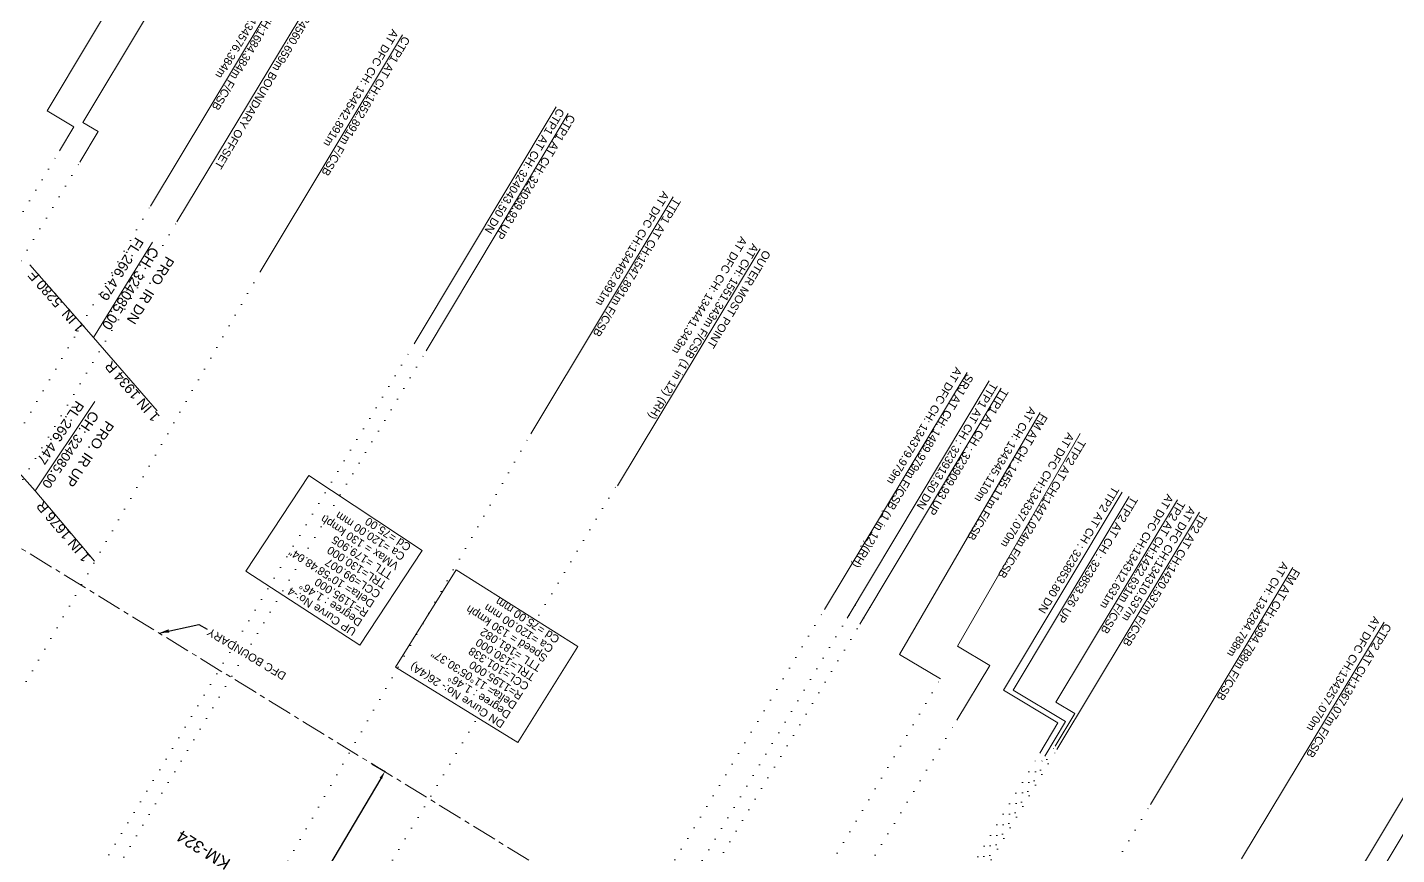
# Model space of a CAD drawing. Header units: metres. Extents: x 560405 to 1249476, y 3385111 to 6787087.
# Drawn here: x 624959.2 to 625301.4, y 3393332.1 to 3393538.8 of the extents above; entities that cross this region are included whole.
import ezdxf
from ezdxf.enums import TextEntityAlignment as Align

# ---------------------------------------------------------------- set-up
doc = ezdxf.new("R2010")
doc.units = ezdxf.units.M
doc.header["$MEASUREMENT"] = 0
doc.header["$PDSIZE"] = 0.05
doc.linetypes.add('ACAD_ISO07W100', pattern=[3, 0, -3])
doc.linetypes.add('CENTER', pattern=[2, 1.25, -0.25, 0.25, -0.25])
doc.layers.get('Defpoints').update_dxf_attribs({"color": 5, "lineweight": 0})
for name, color, linetype in [('cut conn grades dn', 192, 'Continuous'), ('cut conn grades up', 192, 'Continuous'), ('Dimension', 10, 'Continuous'), ('IR PROPOSALS', 190, 'Continuous'), ('OP-3 CH UP', 7, 'Continuous')]:
    doc.layers.add(name, color=color, linetype=linetype)
for name, color, linetype, lineweight in [('DOTED LINE', 7, 'ACAD_ISO07W100', 18), ('Existing Railway Boundary', 7, 'CENTER', 0), ('Horiz Curve', 7, 'Continuous', 0), ("NEW MANDI GOBINDPUR CROSSING STN. SRJ's", 10, 'Continuous', 0), ('Proposed TPTC Chainages', 10, 'Continuous', 0)]:
    doc.layers.add(name, color=color, linetype=linetype, lineweight=lineweight)
doc.styles.add('ARIAL', font='arial.ttf')
doc.styles.get("Standard").update_dxf_attribs({"font": 'arial.ttf'})
doc.styles.add('Style-Arial', font='arial.ttf')
doc.dimstyles.new('ISO-25', dxfattribs={"dimtxt": 2.5, "dimasz": 2.5, "dimexe": 1.25, "dimexo": 0.625, "dimtad": 1, "dimdec": 3, "dimtxsty": 'Standard', "dimcen": 2.5, "dimadec": 0, "dimazin": 0, "dimtfac": 1, "dimtdec": 3, "dimtmove": 0, "dimatfit": 3, "dimfxl": 1, "dimarcsym": 0})
doc.dimstyles.get("Standard").update_dxf_attribs({"dimtxt": 2.5, "dimasz": 2.5, "dimexe": 0.18, "dimexo": 0.0625, "dimgap": 0.09, "dimtad": 0, "dimtih": 1, "dimtoh": 1, "dimdec": 3, "dimzin": 0, "dimdsep": 46, "dimtxsty": 'Standard', "dimcen": 0.09, "dimaunit": 1, "dimadec": 4, "dimazin": 0, "dimtfac": 1, "dimtdec": 3, "dimtofl": 0, "dimtmove": 0, "dimatfit": 3, "dimfxl": 1, "dimtolj": 1, "dimtzin": 0, "dimarcsym": 0})

# ---------------------------------------------------------------- blocks, each defined once
blk = doc.blocks.new('*D98')
at = {"layer": 'Defpoints', "color": 0, "lineweight": 9, "transparency": 16777216}
for p in [(625045.23, 3393354.87), (625048.53, 3393352.91), (625005.89, 3393288.41)]:
    blk.add_point(p, dxfattribs=at)
at = {"layer": 'Dimension', "color": 0, "lineweight": -2, "transparency": 16777216}
for p, q in [((625045.28, 3393354.83), (625048.68, 3393352.82)), ((625047.51, 3393351.19), (625029.42, 3393320.64)), ((625010.2, 3393288.18), (625028.29, 3393318.73)), ((625005.94, 3393288.37), (625009.34, 3393286.36))]:
    blk.add_line(p, q, dxfattribs=at)
at = {"layer": 'Dimension', "color": 0, "lineweight": 9, "transparency": 16777216}
for points in [[(625047.22, 3393351.36), (625047.79, 3393351.02), (625048.53, 3393352.91)], [(625009.92, 3393288.35), (625010.49, 3393288.01), (625009.18, 3393286.45)]]:
    blk.add_solid(points, dxfattribs=at)
at = {"layer": 'Dimension', "color": 0, "lineweight": 0, "transparency": 16777216, "insert": (625028.86, 3393319.68), "char_height": 2, "attachment_point": 5, "rotation": 150}
blk.add_mtext('\\A1;77.231m', dxfattribs=at)

msp = doc.modelspace()

# ---------------------------------------------------------------- linework, layer by layer
at = {"layer": 'cut conn grades dn', "color": 190, "linetype": 'Continuous', "lineweight": 0, "flags": 128}
for points in [[(624995.8667, 3393570.9994), (624964.0637, 3393517.9475), (624970.7874, 3393513.995), (624967.1577, 3393507.9644)], [(625003.8166, 3393566.4861), (624973.0104, 3393515.0971), (624976.8855, 3393512.8523), (624972.243, 3393505.1392)], [(625091.373, 3393519.0044), (625055.8365, 3393459.7243)], [(625094.3692, 3393517.2743), (625058.8342, 3393457.9968)], [(625199.6164, 3393450.4827), (625164.093, 3393391.2245)], [(625202.6066, 3393448.6901), (625167.2556, 3393389.7196)], [(625232.8105, 3393422.6931), (625203.1197, 3393373.2257), (625216.7774, 3393365.0864), (625212.2336, 3393357.4873)], [(625234.5737, 3393421.6348), (625205.5418, 3393373.2652), (625218.6891, 3393365.4041), (625213.4859, 3393356.7021)], [(625320.2122, 3393374.8668), (625288.6683, 3393322.247)], [(625324.211, 3393372.4758), (625290.6948, 3393316.5659)]]:
    msp.add_lwpolyline(points, dxfattribs=at)
at = {"layer": 'cut conn grades up', "color": 190, "linetype": 'Continuous', "lineweight": 0}
for p, q in [((624990.4207, 3393485.1448), (624975.6547, 3393461.3676)), ((624975.6547, 3393461.3676), (624959.7778, 3393479.464)), ((624976.0146, 3393445.3638), (624961.1017, 3393423.012))]:
    msp.add_line(p, q, dxfattribs=at)
at = {"layer": 'cut conn grades up', "color": 190, "linetype": 'Continuous', "lineweight": 0, "flags": 128}
for points in [[(624991.5745, 3393443.0124), (624975.6547, 3393461.3676)], [(624975.9539, 3393405.4503), (624961.1017, 3393423.012), (624946.345, 3393439.5606)]]:
    msp.add_lwpolyline(points, dxfattribs=at)
at = {"layer": 'DOTED LINE', "color": 190, "linetype": 'ACAD_ISO07W100', "lineweight": 18}
for p, q in [((624878.5428, 3393359.7613), (624967.1577, 3393507.9644)), ((624881.1696, 3393352.8243), (624972.243, 3393505.1392)), ((624969.9548, 3393316.0922), (625055.8363, 3393459.7241)), ((624970.5217, 3393310.2462), (625058.8576, 3393457.9828)), ((625091.2818, 3393269.4522), (625168.3153, 3393398.286)), ((625091.7832, 3393263.4965), (625171.4779, 3393396.7811)), ((625147.4161, 3393249.0837), (625212.2336, 3393357.4873)), ((625145.0976, 3393244.2371), (625213.4859, 3393356.7021))]:
    msp.add_line(p, q, dxfattribs=at)
at = {"layer": 'DOTED LINE', "color": 1, "linetype": 'ACAD_ISO07W100', "lineweight": 18}
for p, q in [((624896.1829, 3393332.7665), (624989.9021, 3393494.1786)), ((624926.6306, 3393318.82), (625017.3233, 3393477.7781)), ((625001.2779, 3393290.081), (625084.9834, 3393437.3109)), ((625021.8053, 3393282.8847), (625106.4605, 3393424.4655)), ((625078.0763, 3393258.9828), (625158.4359, 3393393.3793)), ((625110.9504, 3393247.2326), (625187.4093, 3393376.0504)), ((625119.5698, 3393247.208), (625191.5337, 3393365.7141)), ((625137.9965, 3393227.0984), (625216.5252, 3393358.4331)), ((625139.2586, 3393230.8223), (625216.0451, 3393359.2432)), ((625162.9033, 3393215.8492), (625239.9152, 3393344.6469))]:
    msp.add_line(p, q, dxfattribs=at)
at = {"layer": 'DOTED LINE', "color": 6, "linetype": 'ACAD_ISO07W100', "lineweight": 18}
msp.add_line((624951.6683, 3393415.1824), (624996.5315, 3393490.2135), dxfattribs=at)
at = {"layer": 'Existing Railway Boundary', "color": 6, "linetype": 'Continuous', "ltscale": 5, "flags": 128}
msp.add_lwpolyline([(625032.3098, 3393549.6503), (624996.5315, 3393490.2135)], dxfattribs=at)
at = {"layer": 'Existing Railway Boundary', "color": 6, "lineweight": 20, "ltscale": 5, "flags": 128}
msp.add_lwpolyline([(627892.3746, 3391590.8464), (627853.8026, 3391614.8633), (627807.8709, 3391643.3648), (627763.2098, 3391671.1424), (627729.391, 3391692.3162), (627635.8822, 3391750.6784), (627660.1446, 3391809.2203), (627519.5568, 3391891.152), (627476.8389, 3391915.865), (627434.3844, 3391942.69), (627307.5279, 3392026.3119), (627306.7829, 3392026.5061), (627267.353, 3392052.7992), (627223.9736, 3392078.9893), (627097.3461, 3392148.2433), (627064.2509, 3392171.6214), (627020.7361, 3392194.4307), (626980.8782, 3392219.8528), (626937.972, 3392245.713), (626894.59, 3392272.359), (626851.325, 3392298.078), (626765.656, 3392350.035), (626720.72, 3392377.008), (626678.274, 3392402.82), (626638.354, 3392427.704), (626595.176, 3392453.388), (626546.2585, 3392482.4138), (626502.9741, 3392507.8519), (626457.1589, 3392535.47), (626370.2027, 3392585.4762), (626329.4837, 3392607.8197), (626276.63, 3392641.1068), (626248.5163, 3392659.2277), (626219.5479, 3392680.9715), (626152.643, 3392718.511), (626109.5867, 3392744.8943), (626057.9239, 3392775.41), (626021.0374, 3392796.8242), (625904.8086, 3392858.5418), (625861.3055, 3392884.0038), (625818.1177, 3392909.4437), (625699.839, 3392978.326), (625656.064, 3393004.068), (625614.356, 3393028.385), (625543.556, 3393070.031), (625500.6769, 3393095.2405), (625461.769, 3393118.43), (625418.978, 3393143.909), (625375.919, 3393169.091), (625289.4128, 3393220.1398), (625283.3377, 3393209.9857), (625180.1642, 3393272.0512), (624950.6342, 3393412.922), (624924.3694, 3393369.1236), (624924.3694, 3393369.1236)], dxfattribs=at)
at = {"layer": 'Horiz Curve', "color": 190, "lineweight": 40, "extrusion": (0, 0, -1)}
for centre, end in [((-625438.898, 3394415.236), 297.9639895), ((-625439.465, 3394409.3901), 297.8522301)]:
    msp.add_arc(centre, 1195, 293.105234, end, dxfattribs=at)
at = {"layer": 'IR PROPOSALS', "lineweight": 13}
for points in [[(625057.86, 3393408.114), (625029.4824, 3393426.8333), (625013.7391, 3393402.9263), (625042.2809, 3393384.456)], [(625096.7437, 3393384.1662), (625066.3006, 3393403.2843), (625051.1629, 3393378.9893), (625081.7637, 3393360.1244)]]:
    msp.add_lwpolyline(points, close=True, dxfattribs=at)
at = {"layer": "NEW MANDI GOBINDPUR CROSSING STN. SRJ's", "color": 1, "linetype": 'Continuous', "lineweight": 0, "flags": 128}
for points in [[(625252.1863, 3393417.675), (625216.5086, 3393358.4053)], [(625275.4546, 3393403.8891), (625239.9152, 3393344.6469)]]:
    msp.add_lwpolyline(points, dxfattribs=at)
at = {"layer": "NEW MANDI GOBINDPUR CROSSING STN. SRJ's", "linetype": 'Continuous', "lineweight": 0, "flags": 128}
msp.add_lwpolyline([(625298.3007, 3393390.2523), (625262.6597, 3393331.0435)], dxfattribs=at)
at = {"layer": 'OP-3 CH UP', "color": 40, "lineweight": 9, "true_color": 0xf8d731}
for radius in [8763.3902, 8182.5236, 7294.1209]:
    msp.add_circle((624059.7714, 3393874.4188), radius, dxfattribs=at)
at = {"layer": 'Proposed TPTC Chainages', "color": 1, "lineweight": 0, "flags": 128}
for points in [[(625025.523, 3393553.3539), (624989.9021, 3393494.1786)], [(625052.9462, 3393536.9567), (625017.3233, 3393477.7781)], [(625120.6113, 3393496.4979), (625084.9834, 3393437.3109)], [(625142.3396, 3393483.5058), (625106.7101, 3393424.3162)], [(625194.0692, 3393452.5753), (625158.4359, 3393393.3793)], [(625212.3415, 3393442.5904), (625177.1994, 3393382.1583)], [(625222.2964, 3393437.3719), (625191.6211, 3393384.236)], [(625246.6926, 3393420.8185), (625216.2418, 3393370.2321), (625220.9529, 3393367.3964), (625216.0451, 3393359.2432)], [(625187.4093, 3393376.0504), (625177.1994, 3393382.1583)], [(625199.7141, 3393379.3953), (625191.6214, 3393384.2366)], [(625199.7141, 3393379.3953), (625191.5337, 3393365.7141)]]:
    msp.add_lwpolyline(points, dxfattribs=at)

# ---------------------------------------------------------------- texts
at = {"color": 3, "style": 'Style-Arial'}
msp.add_attdef('KM-324', text='KM-', height=3, rotation=148.264492, dxfattribs=at).set_placement((625003.1608, 3393333.2783, -131.9737), align=Align.MIDDLE_CENTER)
at = {"layer": 'cut conn grades dn', "color": 190, "linetype": 'Continuous', "lineweight": 0, "char_height": 2, "attachment_point": 4, "rotation": 239, "line_spacing_factor": 0.6, "style": 'ARIAL'}
for s, insert in [('\\pxsm1;CTP1 AT CH: {\\fArial|b0|i0|c0|p39;324043.50 DN}', (625092.665, 3393518.3089)), ('\\pxsm1;CTP1 AT CH: {\\fArial|b0|i0|c0|p39;324039.93} UP', (625095.381, 3393516.7378)), ('\\pxsm1;TTP1 AT CH : {\\fArial|b0|i0|c0|p39;323913.50 DN}', (625200.9083, 3393449.7872)), ('\\pxsm1;TTP1 AT CH : {\\fArial|b0|i0|c0|p39;323909.93} UP', (625203.6244, 3393448.2161)), ('\\pxsm1;TTP2 AT CH : {\\fArial|b0|i0|c0|p39;323853.80 DN}', (625231.3101, 3393423.8163)), ('\\pxsm1;TTP2 AT CH : {\\fArial|b0|i0|c0|p39;323853.26} UP', (625235.9702, 3393421.2894))]:
    msp.add_mtext(s, dxfattribs=dict(at, insert=insert))
at = {"layer": 'cut conn grades up', "color": 190, "lineweight": 0, "char_height": 2.5, "attachment_point": 4, "line_spacing_factor": 1.08, "style": 'Style-Arial'}
for s, insert, rotation in [('PRO. IR DN \\PCH: 324085.00\\PFL:266.479', (624991.1192, 3393483.5746), 238.159172), ('PRO. IR UP \\PCH: {\\fCalibri|b0|i0|c0|p34;\\H0.91667x;324085.00\\P}RL:266.447', (624976.1666, 3393442.5751), 236.289214)]:
    msp.add_mtext(s, dxfattribs=dict(at, insert=insert, rotation=rotation))
at = {"layer": 'cut conn grades up', "color": 0, "lineweight": 13, "insert": (624973.6806, 3393463.9526), "char_height": 2.5, "attachment_point": 7, "rotation": 131.262199, "line_spacing_factor": 0.84, "style": 'Style-Arial'}
msp.add_mtext('1 IN  5280 F', dxfattribs=at)
at = {"layer": 'cut conn grades up', "color": 190, "lineweight": 13, "char_height": 2.5, "attachment_point": 9, "line_spacing_factor": 0.84, "style": 'Style-Arial'}
for s, insert, rotation in [('1 IN 1934 R', (624980.1995, 3393455.7268), 130.935526), ('1 IN 1676 R', (624963.084, 3393420.7684), 130.221754)]:
    msp.add_mtext(s, dxfattribs=dict(at, insert=insert, rotation=rotation))
at = {"layer": 'Existing Railway Boundary', "color": 6, "linetype": 'Continuous', "ltscale": 5}
for s, rotation, p in [('CH: 134560.659m BOUNDARY OFFSET', 239.316825, (625031.8867, 3393548.1235)), ('DFC BOUNDARY', 149, (625024.0455, 3393377.347))]:
    msp.add_text(s, height=2, rotation=rotation, dxfattribs=at).set_placement(p)
at = {"layer": 'IR PROPOSALS', "color": 190, "lineweight": 13, "char_height": 2.000005, "attachment_point": 7, "rotation": 147, "line_spacing_factor": 0.84, "style": 'Style-Arial'}
for s, insert in [('UP Curve No:-4\\PDegree : 1.46%%D\\PR=1195.000\\PDelta= 10%%D58\'48.04"\\PCCL=99.007\\PTRL=130.000\\PTTL =179.905\\PVMax = 130 kmph\\PCa =120.00 mm\\PCd =75.00', (625055.2985, 3393409.4933)), ('DN Curve No:- 26(4A)\\PDegree : 1.46%%D\\PDelta= 11%%D05\'30.37"\\PR=1195.000\\PCCL=101.338\\PTRL=130.000\\PTTL =181.082\\PSpeed = 130 kmph\\PCa =120.00 mm\\PCd =75.00 mm', (625092.4197, 3393386.4484))]:
    msp.add_mtext(s, dxfattribs=dict(at, insert=insert))
at = {"layer": "NEW MANDI GOBINDPUR CROSSING STN. SRJ's", "color": 1, "lineweight": 9, "style": 'ARIAL'}
for s, p in [('AT CH: 1551.343m F/CSB (1 in 12) (RH)', (625140.3888, 3393484.9942)), ('AT DFC CH: 134441.343m', (625137.4964, 3393486.7353)), ('OUTER MOST POINT', (625143.3511, 3393483.3687))]:
    msp.add_text(s, height=2, rotation=238.953949, dxfattribs=at).set_placement(p)
at = {"layer": "NEW MANDI GOBINDPUR CROSSING STN. SRJ's", "color": 1, "linetype": 'Continuous', "lineweight": 13, "char_height": 2, "attachment_point": 4, "line_spacing_factor": 0.648, "style": 'ARIAL'}
for s, insert, width, rotation in [('\\pxsm1;SRJ AT CH: 1489.979m F/CSB (1 in 12)(RH)\\PAT DFC CH: 134379.979m', (625193.4765, 3393452.7562), 62.398806, 238.953949), ('\\pxsm1;FM AT CH: 1455.11m F/CSB \\PAT CH: 134345.110m ', (625212, 3393442.7946), 49.513162, 239.020766), ('\\pxsm1;FM AT CH: 1394.788m F/CSB \\PAT CH: 134284.788m ', (625275.113, 3393404.0933), 49.513162, 239.020766)]:
    msp.add_mtext(s, dxfattribs=dict(at, insert=insert, width=width, rotation=rotation))
at = {"layer": "NEW MANDI GOBINDPUR CROSSING STN. SRJ's", "linetype": 'Continuous', "lineweight": 13, "insert": (625221.5215, 3393436.3639), "char_height": 2, "attachment_point": 4, "rotation": 239, "line_spacing_factor": 0.6, "style": 'ARIAL'}
msp.add_mtext('\\pxsm1;TTP2 AT CH:1447.024m F/CSB\\PAT DFC CH:134337.070m', dxfattribs=at)
at = {"layer": 'Proposed TPTC Chainages', "color": 1, "lineweight": 0, "char_height": 2, "attachment_point": 4, "rotation": 239, "line_spacing_factor": 0.6, "style": 'ARIAL'}
for s, insert in [('\\pxsm1;CTP2 AT CH:1684.384m F/CSB\\PAT DFC CH:134576.384m', (625025.1946, 3393553.5631)), ('\\pxsm1;CTP1 AT CH:1652.891m F/CSB\\PAT DFC CH: 134542.891m', (625052.6178, 3393537.1659)), ('\\pxsm1;TTP1 AT CH:1547.891m F/CSB\\PAT DFC CH:134462.891m', (625120.2828, 3393496.7071)), ('\\pxsm1;TP2 AT CH:1422.631m F/CSB\\PAT DFC CH:134312.631m', (625246.3641, 3393421.0277)), ('\\pxsm1;TP2 AT CH:1420.537m F/CSB\\PAT DFC CH:134310.537m', (625251.8578, 3393417.8842)), ('\\pxsm1;CTP2 AT CH:1367.07m F/CSB\\PAT DFC CH:134257.070m', (625297.9723, 3393390.4615))]:
    msp.add_mtext(s, dxfattribs=dict(at, insert=insert))

# ---------------------------------------------------------------- dimensions: what is measured, and where the dimension line sits
at = {"layer": 'Dimension', "color": 6, "lineweight": 0}
dim = msp.add_aligned_dim(p1=(625005.8868, 3393288.4067), p2=(625045.2298, 3393354.8653), distance=-3.8314, dimstyle='Standard', override={"dimtxt": 2, "dimasz": 2, "dimdec": 3, "dimpost": 'm'}, dxfattribs=at)
dim.commit()
dim.dimension.update_dxf_attribs({"geometry": '*D98', "text_midpoint": (625028.8552, 3393319.6842), "text_rotation": 150})

# ---------------------------------------------------------------- leaders
at = {"layer": 'Existing Railway Boundary', "color": 6, "linetype": 'Continuous', "ltscale": 5}
msp.add_leader([(624992.0737, 3393387.4891), (625002.0235, 3393389.6483), (625004.0981, 3393388.4982)], dimstyle='ISO-25', override={"dimtxt": 0.5, "dimtad": 0}, dxfattribs=at)

doc.saveas('drawing.dxf')
